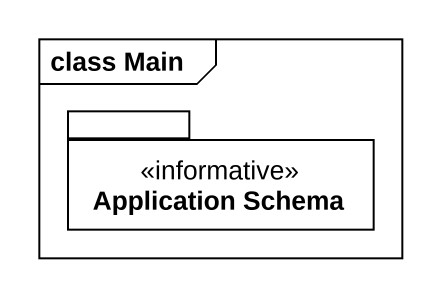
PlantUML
@startuml
mainframe class Main
package "Application Schema" as Application_Schema <<informative>> {
}
@enduml
